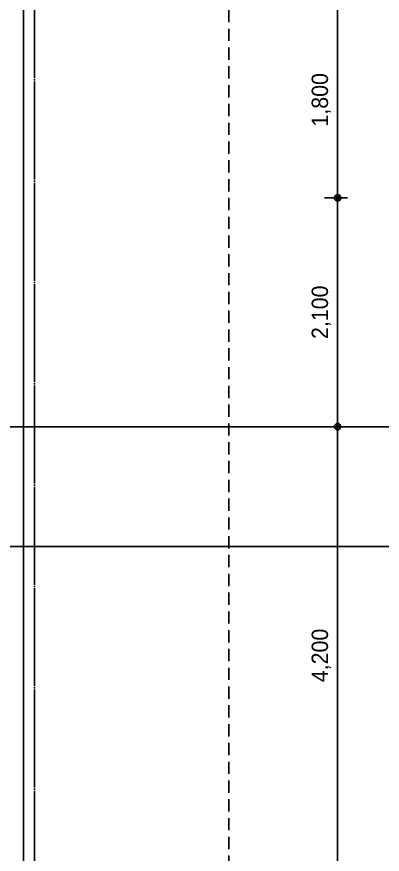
# Model space of a CAD drawing. Header units: millimetres. Extents: x 11948722 to 13111668, y -10771712 to -10232988.
# Drawn here: x 12072851 to 12076204, y -10560087 to -10552400 of the extents above; entities that cross this region are included whole.
import ezdxf

# ---------------------------------------------------------------- set-up
doc = ezdxf.new("R2010")
doc.units = ezdxf.units.MM
doc.header["$LTSCALE"] = 150
doc.header["$MEASUREMENT"] = 0
doc.linetypes.add('CEN', pattern=[6.2, 6, -0.1, 0, -0.1])
doc.linetypes.add('HID', pattern=[2.3, 1.5, -0.8])
doc.layers.get('0').update_dxf_attribs({"linetype": 'CONTINUOUS'})
doc.layers.get('Defpoints').update_dxf_attribs({"color": 117, "linetype": 'CONTINUOUS'})
for name, color, linetype in [('A-중심선', 10, 'CEN'), ('CON-C', 2, 'CONTINUOUS'), ('elev', 8, 'HID'), ('Xref-계단단면도$0$3 dim0', 7, 'CONTINUOUS')]:
    doc.layers.add(name, color=color, linetype=linetype)
doc.styles.add('Xref-계단단면도$0$나눔고딕 Se', font='')
doc.styles.get('Xref-계단단면도$0$나눔고딕 Se').set_extended_font_data('Dotum')
doc.dimstyles.new('Xref-계단단면도$0$A1-100', dxfattribs={"dimtxt": 3, "dimasz": 1, "dimexe": 2, "dimexo": 2, "dimgap": 1, "dimtad": 1, "dimdec": 0, "dimzin": 12, "dimdsep": 46, "dimlunit": 6, "dimtxsty": 'Xref-계단단면도$0$나눔고딕 Se', "dimblk1": 'Xref-계단단면도$0$DIMDOT', "dimblk2": 'Xref-계단단면도$0$DIMDOT', "dimsah": 1, "dimcen": -1, "dimdle": 2, "dimclrd": 256, "dimclre": 256, "dimclrt": 3, "dimadec": 0, "dimazin": 0, "dimtfac": 1, "dimtdec": 0, "dimtix": 1, "dimtmove": 2, "dimatfit": 3, "dimldrblk": 'Xref-계단단면도$0$DIMDOT', "dimfxl": 1, "dimtvp": 1, "dimtolj": 1, "dimtzin": 12, "dimlwd": -1, "dimlwe": -1, "dimarcsym": 0})

# ---------------------------------------------------------------- blocks, each defined once
blk = doc.blocks.new('Xref-계단단면도$0$DIMDOT')
at = {"color": 0}
blk.add_line((-2, 0), (2, 0), dxfattribs=at)
for radius in [0.5, 0.25]:
    blk.add_circle((0, 0), radius, dxfattribs=at)
blk = doc.blocks.new('*D786')
at = {"layer": 'Defpoints', "color": 0, "transparency": 16777216}
for p in [(12076005.5, -10554062.8), (12075794.4, -10556162.8), (12076005.5, -10556162.8)]:
    blk.add_point(p, dxfattribs=at)
at = {"layer": 'Xref-계단단면도$0$3 dim0', "transparency": 16777216}
for p, q in [((12075885.5, -10554062.8), (12075674.4, -10554062.8)), ((12075794.4, -10554122.8), (12075794.4, -10556102.8)), ((12075885.5, -10556162.8), (12075674.4, -10556162.8))]:
    blk.add_line(p, q, dxfattribs=at)
at = {"layer": 'Xref-계단단면도$0$3 dim0', "transparency": 16777216, "xscale": 60, "yscale": 60, "zscale": 60}
for p, rotation in [((12075794.4, -10554062.8), 90), ((12075794.4, -10556162.8), 270)]:
    blk.add_blockref('Xref-계단단면도$0$DIMDOT', p, dxfattribs=dict(at, rotation=rotation))
at = {"layer": 'Xref-계단단면도$0$3 dim0', "color": 3, "transparency": 16777216, "insert": (12075644.9, -10555112.8), "char_height": 150, "attachment_point": 5, "rotation": 90, "style": 'Xref-계단단면도$0$나눔고딕 Se'}
blk.add_mtext('\\A1;2,100', dxfattribs=at)
blk = doc.blocks.new('*D787')
at = {"layer": 'Defpoints', "color": 0, "transparency": 16777216}
for p in [(12075794.4, -10552262.8), (12076005.5, -10552262.8), (12076005.5, -10554062.8)]:
    blk.add_point(p, dxfattribs=at)
at = {"layer": 'Xref-계단단면도$0$3 dim0', "transparency": 16777216}
for p, q in [((12075885.5, -10552262.8), (12075674.4, -10552262.8)), ((12075794.4, -10554002.8), (12075794.4, -10552322.8)), ((12075885.5, -10554062.8), (12075674.4, -10554062.8))]:
    blk.add_line(p, q, dxfattribs=at)
at = {"layer": 'Xref-계단단면도$0$3 dim0', "transparency": 16777216, "xscale": 60, "yscale": 60, "zscale": 60}
for p, rotation in [((12075794.4, -10552262.8), 90), ((12075794.4, -10554062.8), 270)]:
    blk.add_blockref('Xref-계단단면도$0$DIMDOT', p, dxfattribs=dict(at, rotation=rotation))
at = {"layer": 'Xref-계단단면도$0$3 dim0', "color": 3, "transparency": 16777216, "insert": (12075644.9, -10553162.8), "char_height": 150, "attachment_point": 5, "rotation": 90, "style": 'Xref-계단단면도$0$나눔고딕 Se'}
blk.add_mtext('\\A1;1,800', dxfattribs=at)
blk = doc.blocks.new('*D793')
at = {"layer": 'Defpoints', "color": 0, "transparency": 16777216}
for p in [(12076005.5, -10556162.8), (12075794.4, -10560362.8), (12076005.5, -10560362.8)]:
    blk.add_point(p, dxfattribs=at)
at = {"layer": 'Xref-계단단면도$0$3 dim0', "transparency": 16777216}
for p, q in [((12075885.5, -10556162.8), (12075674.4, -10556162.8)), ((12075794.4, -10556222.8), (12075794.4, -10560302.8)), ((12075885.5, -10560362.8), (12075674.4, -10560362.8))]:
    blk.add_line(p, q, dxfattribs=at)
at = {"layer": 'Xref-계단단면도$0$3 dim0', "transparency": 16777216, "xscale": 60, "yscale": 60, "zscale": 60}
for p, rotation in [((12075794.4, -10556162.8), 90), ((12075794.4, -10560362.8), 270)]:
    blk.add_blockref('Xref-계단단면도$0$DIMDOT', p, dxfattribs=dict(at, rotation=rotation))
at = {"layer": 'Xref-계단단면도$0$3 dim0', "color": 3, "transparency": 16777216, "insert": (12075644.9, -10558262.8), "char_height": 150, "attachment_point": 5, "rotation": 90, "style": 'Xref-계단단면도$0$나눔고딕 Se'}
blk.add_mtext('\\A1;4,200', dxfattribs=at)

msp = doc.modelspace()

# ---------------------------------------------------------------- linework, layer by layer
at = {"layer": 'A-중심선'}
msp.add_line((12073013.6, -10528812.8), (12073013.6, -10580443.8), dxfattribs=at)
at = {"layer": 'A-중심선', "linetype": 'ByBlock', "ltscale": 0.5}
for p, q in [((12066368.4, -10556162.8), (12083994.3, -10556162.8)), ((12066368.4, -10557262.8), (12083994.3, -10557262.8))]:
    msp.add_line(p, q, dxfattribs=at)
at = {"layer": 'CON-C', "ltscale": 1200}
msp.add_line((12072913.6, -10531662.8), (12072913.6, -10566162.8), dxfattribs=at)
at = {"layer": 'elev', "linetype": 'HID', "ltscale": 0.5}
msp.add_lwpolyline([(12074795.6, -10562282.8), (12074795.6, -10531662.8)], dxfattribs=at)

# ---------------------------------------------------------------- dimensions: what is measured, and where the dimension line sits
at = {"layer": 'Xref-계단단면도$0$3 dim0'}
for base, p1, p2, angle, picture, middle in [((12075794.4, -10552262.8), (12076005.5, -10554062.8), (12076005.5, -10552262.8), 90, '*D787', (12075644.9, -10553162.8)), ((12075794.4, -10556162.8), (12076005.5, -10554062.8), (12076005.5, -10556162.8), 270, '*D786', (12075644.9, -10555112.8)), ((12075794.4, -10560362.8), (12076005.5, -10556162.8), (12076005.5, -10560362.8), 270, '*D793', (12075644.9, -10558262.8))]:
    dim = msp.add_linear_dim(base=base, p1=p1, p2=p2, angle=angle, dimstyle='Xref-계단단면도$0$A1-100', override={"dimscale": 60, "dimtxt": 2.5}, dxfattribs=at)
    dim.commit()
    dim.dimension.update_dxf_attribs({"geometry": picture, "text_midpoint": middle})

doc.saveas('drawing.dxf')
